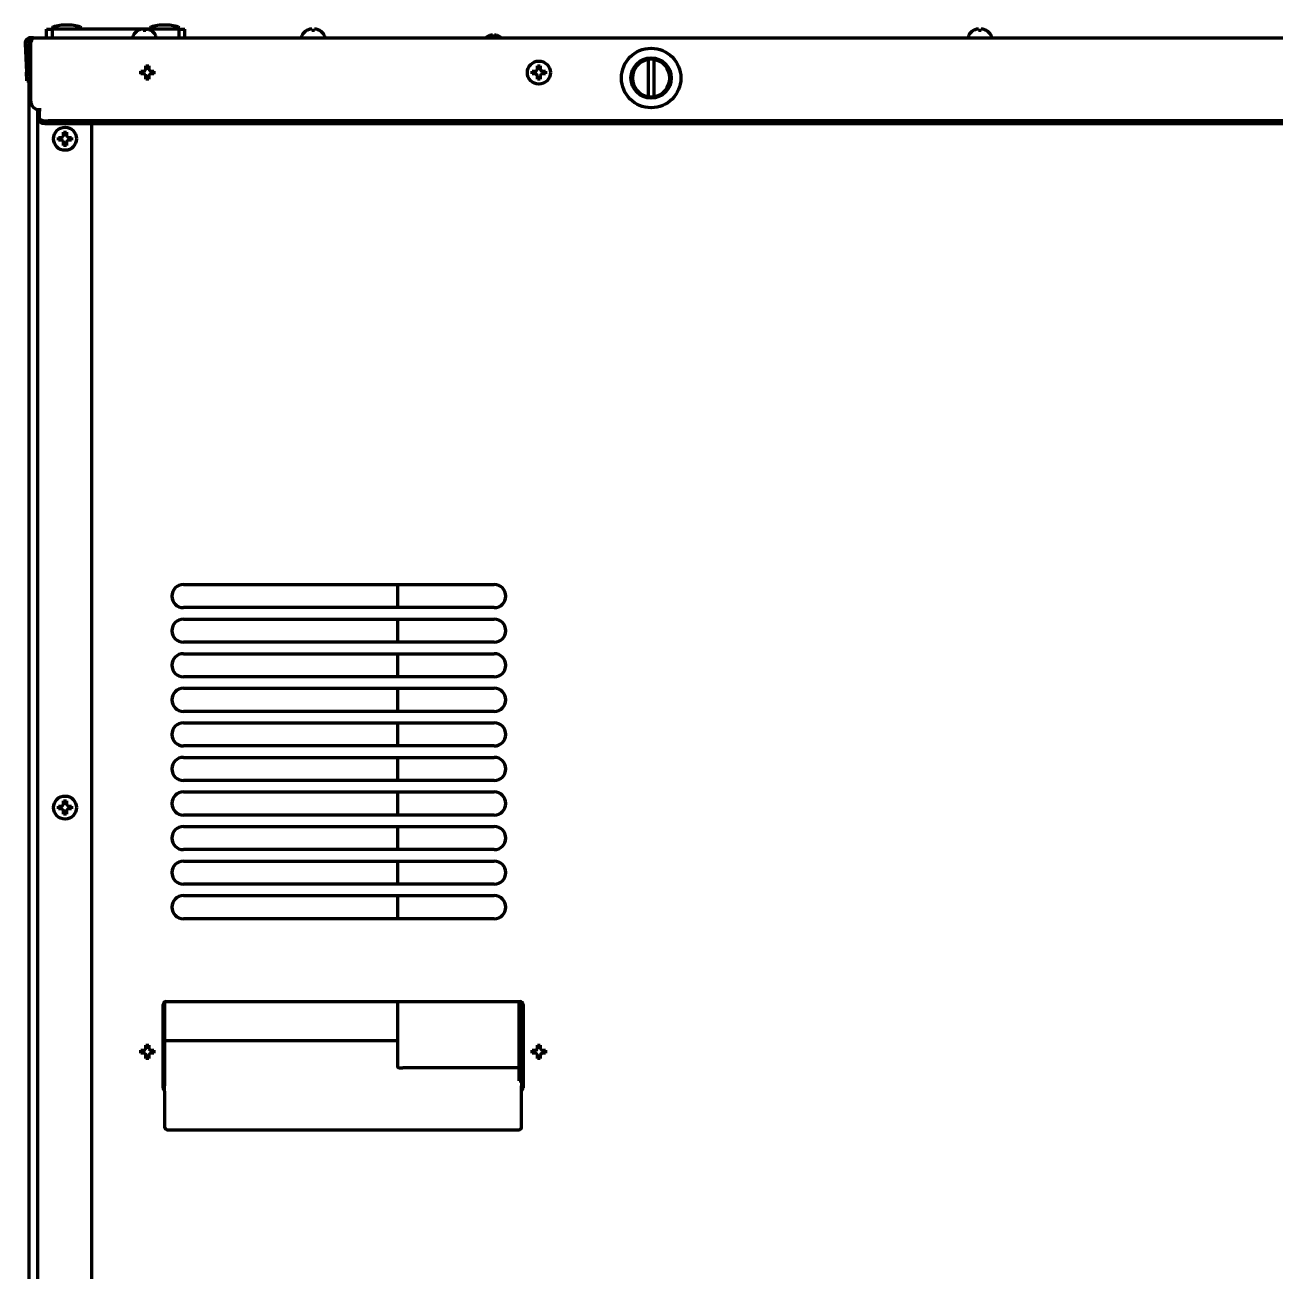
# Model space of a CAD drawing. Header units: inches. Extents: x -3022 to 7311, y 343 to 5680.
# Drawn here: x 6380.5 to 6815, y 3495.2 to 3928.2 of the extents above; entities that cross this region are included whole.
import ezdxf

# ---------------------------------------------------------------- set-up
doc = ezdxf.new("R2010")
doc.units = ezdxf.units.IN

msp = doc.modelspace()

# ---------------------------------------------------------------- linework, layer by layer
at = {"linetype": 'Continuous', "lineweight": 70}
for p, q in [((6387.97, 3923.79), (6387.97, 3926.79)), ((6387.97, 3926.79), (6389.97, 3926.79)), ((6389.97, 3927.17), (6389.97, 3926.79)), ((6420.92, 3926.79), (6389.97, 3926.79)), ((6389.97, 3923.79), (6389.97, 3926.79)), ((6399.97, 3926.79), (6399.97, 3927.17)), ((6417.97, 3924.39), (6417.97, 3924.19)), ((6419.67, 3926.24), (6419.67, 3926.27)), ((6422.47, 3926.79), (6421.47, 3926.79)), ((6433.97, 3926.79), (6423.03, 3926.79)), ((6423.97, 3927.17), (6423.97, 3926.79)), ((6424.27, 3926.27), (6424.27, 3926.24)), ((6425.97, 3924.19), (6425.97, 3924.39)), ((6433.97, 3926.79), (6433.97, 3927.17)), ((6433.97, 3923.79), (6433.97, 3926.79)), ((6433.97, 3926.79), (6435.97, 3926.79)), ((6435.97, 3923.79), (6435.97, 3926.79)), ((6476.57, 3924.39), (6476.57, 3924.19)), ((6478.27, 3926.24), (6478.27, 3926.27)), ((6482.87, 3926.27), (6482.87, 3926.24)), ((6484.57, 3924.19), (6484.57, 3924.39)), ((6541.35, 3924.27), (6541.35, 3924.29)), ((6542.85, 3924.27), (6542.85, 3924.67)), ((6543.6, 3924.67), (6543.6, 3924.27)), ((6545.1, 3924.29), (6545.1, 3924.27)), ((6708.17, 3924.39), (6708.17, 3924.19)), ((6709.87, 3926.24), (6709.87, 3926.27)), ((6714.47, 3926.27), (6714.47, 3926.24)), ((6716.17, 3924.19), (6716.17, 3924.39)), ((6380.48, 3921.69), (6381, 3911.79)), ((6381.48, 3921.74), (6381.99, 3911.84)), ((6381.97, 3922.3), (6382.65, 3922.3)), ((6381.97, 3922.3), (6381.97, 3919.3)), ((6381.97, 3920.69), (6382.47, 3920.69)), ((6381.97, 3912.22), (6381.97, 3920.69)), ((6383.47, 3923.79), (6382.47, 3923.79)), ((6382.47, 3901.79), (6382.47, 3921.79)), ((6383.47, 3923.79), (7272.47, 3923.79)), ((6381.15, 3908.79), (6381, 3911.79)), ((6381.99, 3911.84), (6382.15, 3908.84)), ((6420.67, 3911.69), (6420.67, 3912.19)), ((6420.67, 3911.19), (6420.67, 3911.69)), ((6425.27, 3912.19), (6425.27, 3911.69)), ((6425.27, 3911.69), (6425.27, 3911.19)), ((6556.67, 3911.69), (6556.67, 3912.19)), ((6556.67, 3911.19), (6556.67, 3911.69)), ((6561.27, 3912.19), (6561.27, 3911.69)), ((6561.27, 3911.69), (6561.27, 3911.19)), ((6381.15, 3908.79), (6382.15, 3908.84)), ((6381.97, 2257.29), (6381.97, 3908.81)), ((6384.77, 3898.87), (6384.77, 2597.89)), ((6385.45, 3899.29), (6385.45, 3898.79)), ((6385.47, 3899.29), (6385.45, 3899.29)), ((6385.47, 3899.29), (6385.47, 3898.33)), ((6385.47, 3895.69), (6385.47, 3898.33)), ((6385.47, 3895.69), (6385.47, 3894.72)), ((7267.47, 3894.91), (6388.47, 3894.91)), ((7267.47, 3893.94), (6388.47, 3893.94)), ((6403.67, 2595.89), (6403.67, 3893.94)), ((6392.07, 3888.69), (6392.07, 3889.19)), ((6392.07, 3888.19), (6392.07, 3888.69)), ((6396.67, 3889.19), (6396.67, 3888.69)), ((6396.67, 3888.69), (6396.67, 3888.19)), ((6435.47, 3733.89), (6543.47, 3733.89)), ((6509.97, 3725.89), (6509.97, 3733.89)), ((6543.47, 3725.89), (6435.47, 3725.89)), ((6435.47, 3721.89), (6543.47, 3721.89)), ((6509.97, 3713.89), (6509.97, 3721.89)), ((6543.47, 3713.89), (6435.47, 3713.89)), ((6435.47, 3709.89), (6543.47, 3709.89)), ((6509.97, 3701.89), (6509.97, 3709.89)), ((6543.47, 3701.89), (6435.47, 3701.89)), ((6435.47, 3697.89), (6543.47, 3697.89)), ((6509.97, 3689.89), (6509.97, 3697.89)), ((6543.47, 3689.89), (6435.47, 3689.89)), ((6435.47, 3685.89), (6543.47, 3685.89)), ((6509.97, 3677.89), (6509.97, 3685.89)), ((6543.47, 3677.89), (6435.47, 3677.89)), ((6435.47, 3673.89), (6543.47, 3673.89)), ((6509.97, 3665.89), (6509.97, 3673.89)), ((6543.47, 3665.89), (6435.47, 3665.89)), ((6435.47, 3661.89), (6543.47, 3661.89)), ((6509.97, 3653.89), (6509.97, 3661.89)), ((6392.07, 3656.49), (6392.07, 3656.99)), ((6392.07, 3655.99), (6392.07, 3656.49)), ((6396.67, 3656.99), (6396.67, 3656.49)), ((6396.67, 3656.49), (6396.67, 3655.99)), ((6543.47, 3653.89), (6435.47, 3653.89)), ((6435.47, 3649.89), (6543.47, 3649.89)), ((6509.97, 3641.89), (6509.97, 3649.89)), ((6543.47, 3641.89), (6435.47, 3641.89)), ((6435.47, 3637.89), (6543.47, 3637.89)), ((6509.97, 3629.89), (6509.97, 3637.89)), ((6543.47, 3629.89), (6435.47, 3629.89)), ((6435.47, 3625.89), (6543.47, 3625.89)), ((6509.97, 3617.89), (6509.97, 3625.89)), ((6543.47, 3617.89), (6435.47, 3617.89)), ((6428.47, 3559.14), (6428.47, 3588.14)), ((6428.97, 3589.01), (6428.97, 3560.34)), ((6429.47, 3589.14), (6552.47, 3589.14)), ((6509.97, 3566.28), (6509.97, 3589.14)), ((6552.17, 3562.54), (6552.17, 3589.14)), ((6552.97, 3562.54), (6552.97, 3589.01)), ((6552.97, 3589.01), (6552.97, 3560.34)), ((6553.47, 3588.14), (6553.47, 3559.14)), ((6420.67, 3571.69), (6420.67, 3572.19)), ((6425.27, 3572.19), (6425.27, 3571.69)), ((6509.97, 3575.47), (6428.97, 3575.47)), ((6556.67, 3571.69), (6556.67, 3572.19)), ((6561.27, 3572.19), (6561.27, 3571.69)), ((6420.67, 3571.19), (6420.67, 3571.69)), ((6425.27, 3571.69), (6425.27, 3571.19)), ((6556.67, 3571.19), (6556.67, 3571.69)), ((6561.27, 3571.69), (6561.27, 3571.19)), ((6551.17, 3566.11), (6511.77, 3566.11)), ((6428.97, 3560.33), (6428.97, 3559.9)), ((6428.97, 3558), (6428.97, 3559.9)), ((6552.17, 3561.54), (6552.17, 3562.54)), ((6552.17, 3561.54), (6552.97, 3561.54)), ((6552.97, 3560.33), (6552.97, 3559.9)), ((6552.97, 3558), (6552.97, 3559.9)), ((6428.57, 3558.45), (6428.95, 3558.82)), ((6428.67, 3558.55), (6428.97, 3558.85)), ((6428.97, 3558), (6428.97, 3545.62)), ((6553.28, 3558.55), (6552.97, 3558.85)), ((6552.97, 3545.62), (6552.97, 3558)), ((6553.37, 3558.45), (6553, 3558.82)), ((6428.97, 3545.59), (6428.97, 3545.62)), ((6429.97, 3544.62), (6551.97, 3544.62)), ((6429.97, 3544.59), (6551.97, 3544.59)), ((6552.97, 3545.59), (6552.97, 3545.62))]:
    msp.add_line(p, q, dxfattribs=at)
for centre, radius in [((6597.97, 3909.79), 10.33), ((6558.97, 3911.69), 4), ((6597.97, 3909.79), 7.01), ((6394.37, 3888.69), 4), ((6394.37, 3656.49), 4)]:
    msp.add_circle(centre, radius, dxfattribs=at)
for centre, radius, start, end in [((6390.22, 3921.05), 3.75, 126.87, 132.9149), ((6390.27, 3927.17), 0.3, 107.3908, 180), ((6394.97, 3912.17), 16.03, 90, 107.3908), ((6394.97, 3912.17), 16.03, 72.6092, 90), ((6399.67, 3927.17), 0.3, 0, 72.6092), ((6418.37, 3924.39), 0.4, 149.6988, 180), ((6418.37, 3924.19), 0.4, 180, 270), ((6422.17, 3922.17), 4.8, 121.3727, 149.6988), ((6424.27, 3927.17), 0.3, 107.3908, 180), ((6428.97, 3912.17), 16.03, 90, 107.3908), ((6421.78, 3922.17), 4.8, 30.3012, 58.6273), ((6425.57, 3924.19), 0.4, 270, 0), ((6425.57, 3924.39), 0.4, 0, 30.3012), ((6428.97, 3912.17), 16.03, 72.6092, 90), ((6433.67, 3927.17), 0.3, 0, 72.6092), ((6476.97, 3924.39), 0.4, 149.6988, 180), ((6476.97, 3924.19), 0.4, 180, 270), ((6480.77, 3922.17), 4.8, 121.3727, 149.6988), ((6480.38, 3922.17), 4.8, 30.3012, 58.6273), ((6484.17, 3924.19), 0.4, 270, 0), ((6484.17, 3924.39), 0.4, 0, 30.3012), ((6543.22, 3921.05), 3.75, 120, 132.9149), ((6543.22, 3921.05), 3.73, 103.5627, 120.1668), ((6543.22, 3921.05), 3.25, 83.3693, 96.6307), ((6543.22, 3921.05), 3.73, 59.8332, 76.4373), ((6543.22, 3921.05), 3.75, 47.0851, 60), ((6708.57, 3924.39), 0.4, 149.6988, 180), ((6708.57, 3924.19), 0.4, 180, 270), ((6712.37, 3922.17), 4.8, 121.3727, 149.6988), ((6711.98, 3922.17), 4.8, 30.3012, 58.6273), ((6715.77, 3924.19), 0.4, 270, 0), ((6715.77, 3924.39), 0.4, 0, 30.3012), ((6382.47, 3921.79), 2, 90, 183), ((6382.47, 3921.79), 1, 90, 183), ((6383.97, 3920.69), 2, 145.5637, 180), ((6597.97, 3909.79), 6.5, 98.8499, 261.1501), ((6597.97, 3909.79), 6.57, 81.2466, 98.7534), ((6597.97, 3909.79), 6.5, 278.8499, 81.1501), ((6422.97, 3911.69), 2.25, 166.9613, 193.1119), ((6422.97, 3911.69), 2.25, 347.0512, 13.1175), ((6597.97, 3909.79), 6.57, 261.2466, 278.7534), ((6385.47, 3901.79), 3, 180, 269.618), ((6435.47, 3729.89), 4, 90, 270), ((6543.47, 3729.89), 4, 270, 90), ((6435.47, 3717.89), 4, 90, 270), ((6543.47, 3717.89), 4, 270, 90), ((6435.47, 3705.89), 4, 90, 270), ((6543.47, 3705.89), 4, 270, 90), ((6435.47, 3693.89), 4, 90, 270), ((6543.47, 3693.89), 4, 270, 90), ((6435.47, 3681.89), 4, 90, 270), ((6543.47, 3681.89), 4, 270, 90), ((6435.47, 3669.89), 4, 90, 270), ((6543.47, 3669.89), 4, 270, 90), ((6435.47, 3657.89), 4, 90, 270), ((6543.47, 3657.89), 4, 270, 90), ((6435.47, 3645.89), 4, 90, 270), ((6543.47, 3645.89), 4, 270, 90), ((6435.47, 3633.89), 4, 90, 270), ((6543.47, 3633.89), 4, 270, 90), ((6435.47, 3621.89), 4, 90, 270), ((6543.47, 3621.89), 4, 270, 90), ((6429.47, 3588.14), 1, 90, 180), ((6552.47, 3588.14), 1, 0, 90), ((6429.47, 3559.14), 1, 180, 240.0005), ((6552.47, 3559.14), 1, 300.0023, 0)]:
    msp.add_arc(centre, radius, start, end, dxfattribs=at)
for centre, major_axis, ratio, start_param, end_param in [((6542.6, 3921.05), (0, -3.64), 0.707107, 3.044426, 3.23876), ((6543.85, 3921.05), (0, 3.64), 0.707107, 6.186018, 6.380352), ((6388.47, 3895.69), (-3, 0), 0.258819, 0, 1.570796), ((6388.47, 3894.72), (3, 0), 0.258819, 3.141593, 4.712389), ((6428.96, 3556.85), (0.01, 2), 0.083873, 0.008605, 0.147661), ((6552.98, 3556.85), (-0.01, 2), 0.083873, 6.135524, 6.27458), ((6429.97, 3545.62), (-1, 0), 0.999391, 0, 1.570796), ((6429.97, 3545.59), (1, 0), 0.999391, 3.141593, 4.712389), ((6551.97, 3545.62), (-1, 0), 0.999391, 1.570796, 3.141593), ((6551.97, 3545.59), (1, 0), 0.999391, 4.712389, 6.283185)]:
    msp.add_ellipse(centre, major_axis=major_axis, ratio=ratio, start_param=start_param, end_param=end_param, dxfattribs=at)
for points in [[(6420.97, 3926.79), (6420.92, 3926.77), (6420.81, 3926.74), (6420.65, 3926.69), (6420.49, 3926.64), (6420.34, 3926.58), (6420.18, 3926.51), (6420.03, 3926.43), (6419.86, 3926.35), (6419.74, 3926.28), (6419.67, 3926.24)], [(6421.47, 3926.79), (6421.45, 3926.79), (6421.4, 3926.8), (6421.32, 3926.8), (6421.25, 3926.8), (6421.18, 3926.8), (6421.11, 3926.8), (6421.04, 3926.8), (6421, 3926.79), (6420.97, 3926.79)], [(6422.47, 3926.24), (6422.31, 3926.26), (6421.97, 3926.28), (6421.64, 3926.26), (6421.47, 3926.24)], [(6422.97, 3926.79), (6422.95, 3926.79), (6422.9, 3926.8), (6422.83, 3926.8), (6422.76, 3926.8), (6422.69, 3926.8), (6422.62, 3926.8), (6422.55, 3926.8), (6422.5, 3926.79), (6422.47, 3926.79)], [(6422.47, 3926.79), (6422.47, 3926.77), (6422.47, 3926.74), (6422.47, 3926.69), (6422.47, 3926.64), (6422.47, 3926.58), (6422.47, 3926.51), (6422.47, 3926.43), (6422.47, 3926.35), (6422.47, 3926.28), (6422.47, 3926.24)], [(6479.57, 3926.79), (6479.52, 3926.77), (6479.41, 3926.74), (6479.25, 3926.69), (6479.09, 3926.64), (6478.94, 3926.58), (6478.78, 3926.51), (6478.63, 3926.43), (6478.46, 3926.35), (6478.34, 3926.28), (6478.27, 3926.24)], [(6480.07, 3926.79), (6480.05, 3926.79), (6480, 3926.8), (6479.92, 3926.8), (6479.85, 3926.8), (6479.78, 3926.8), (6479.71, 3926.8), (6479.64, 3926.8), (6479.6, 3926.79), (6479.57, 3926.79)], [(6481.07, 3926.24), (6480.91, 3926.26), (6480.57, 3926.28), (6480.24, 3926.26), (6480.07, 3926.24)], [(6481.57, 3926.79), (6481.55, 3926.79), (6481.5, 3926.8), (6481.43, 3926.8), (6481.36, 3926.8), (6481.29, 3926.8), (6481.22, 3926.8), (6481.15, 3926.8), (6481.1, 3926.79), (6481.07, 3926.79)], [(6481.07, 3926.79), (6481.07, 3926.77), (6481.07, 3926.74), (6481.07, 3926.69), (6481.07, 3926.64), (6481.07, 3926.58), (6481.07, 3926.51), (6481.07, 3926.43), (6481.07, 3926.35), (6481.07, 3926.28), (6481.07, 3926.24)], [(6711.17, 3926.79), (6711.12, 3926.77), (6711.01, 3926.74), (6710.85, 3926.69), (6710.69, 3926.64), (6710.54, 3926.58), (6710.38, 3926.51), (6710.23, 3926.43), (6710.06, 3926.35), (6709.94, 3926.28), (6709.87, 3926.24)], [(6711.67, 3926.79), (6711.65, 3926.79), (6711.6, 3926.8), (6711.52, 3926.8), (6711.45, 3926.8), (6711.38, 3926.8), (6711.31, 3926.8), (6711.24, 3926.8), (6711.2, 3926.79), (6711.17, 3926.79)], [(6712.67, 3926.24), (6712.51, 3926.26), (6712.17, 3926.28), (6711.84, 3926.26), (6711.67, 3926.24)], [(6713.17, 3926.79), (6713.15, 3926.79), (6713.1, 3926.8), (6713.03, 3926.8), (6712.96, 3926.8), (6712.89, 3926.8), (6712.82, 3926.8), (6712.75, 3926.8), (6712.7, 3926.79), (6712.67, 3926.79)], [(6712.67, 3926.79), (6712.67, 3926.77), (6712.67, 3926.74), (6712.67, 3926.69), (6712.67, 3926.64), (6712.67, 3926.58), (6712.67, 3926.51), (6712.67, 3926.43), (6712.67, 3926.35), (6712.67, 3926.28), (6712.67, 3926.24)], [(6382.47, 3921.79), (6382.5, 3921.86), (6382.54, 3922), (6382.61, 3922.21), (6382.67, 3922.41), (6382.74, 3922.61), (6382.81, 3922.79), (6382.87, 3922.97), (6382.94, 3923.13), (6383.01, 3923.28), (6383.07, 3923.41), (6383.14, 3923.53), (6383.21, 3923.62), (6383.27, 3923.7), (6383.34, 3923.75), (6383.41, 3923.78), (6383.45, 3923.79), (6383.47, 3923.79)], [(6596.97, 3916.21), (6596.97, 3915.95), (6596.97, 3915.44), (6596.97, 3914.73), (6596.97, 3914.08), (6596.97, 3913.47), (6596.97, 3912.92), (6596.97, 3912.42), (6596.97, 3911.95), (6596.97, 3911.54), (6596.97, 3911.16), (6596.97, 3910.83), (6596.97, 3910.54), (6596.97, 3910.28), (6596.97, 3910.04), (6596.97, 3909.79), (6596.97, 3909.54), (6596.97, 3909.3), (6596.97, 3909.05), (6596.97, 3908.75), (6596.97, 3908.42), (6596.97, 3908.05), (6596.97, 3907.63), (6596.97, 3907.17), (6596.97, 3906.66), (6596.97, 3906.11), (6596.97, 3905.51), (6596.97, 3904.86), (6596.97, 3904.15), (6596.97, 3903.64), (6596.97, 3903.37)], [(6598.97, 3903.37), (6598.97, 3903.64), (6598.97, 3904.15), (6598.97, 3904.86), (6598.97, 3905.51), (6598.97, 3906.11), (6598.97, 3906.66), (6598.97, 3907.17), (6598.97, 3907.63), (6598.97, 3908.05), (6598.97, 3908.42), (6598.97, 3908.76), (6598.97, 3909.05), (6598.97, 3909.3), (6598.97, 3909.55), (6598.97, 3909.79), (6598.97, 3910.04), (6598.97, 3910.28), (6598.97, 3910.54), (6598.97, 3910.83), (6598.97, 3911.16), (6598.97, 3911.54), (6598.97, 3911.96), (6598.97, 3912.42), (6598.97, 3912.92), (6598.97, 3913.48), (6598.97, 3914.08), (6598.97, 3914.73), (6598.97, 3915.44), (6598.97, 3915.95), (6598.97, 3916.21)], [(6421.97, 3911.19), (6421.92, 3911.19), (6421.81, 3911.19), (6421.65, 3911.19), (6421.49, 3911.19), (6421.34, 3911.19), (6421.18, 3911.19), (6421.03, 3911.19), (6420.86, 3911.19), (6420.74, 3911.19), (6420.67, 3911.19)], [(6421.97, 3912.19), (6422, 3912.22), (6422.05, 3912.26), (6422.12, 3912.33), (6422.19, 3912.41), (6422.26, 3912.48), (6422.33, 3912.55), (6422.4, 3912.62), (6422.45, 3912.67), (6422.47, 3912.69)], [(6422.47, 3910.69), (6422.45, 3910.72), (6422.4, 3910.77), (6422.32, 3910.84), (6422.25, 3910.91), (6422.18, 3910.98), (6422.11, 3911.05), (6422.04, 3911.12), (6422, 3911.17), (6421.97, 3911.19)], [(6422.47, 3912.69), (6422.47, 3912.75), (6422.47, 3912.85), (6422.47, 3913.02), (6422.47, 3913.17), (6422.47, 3913.33), (6422.47, 3913.48), (6422.47, 3913.64), (6422.47, 3913.8), (6422.47, 3913.93), (6422.47, 3913.99)], [(6422.47, 3913.99), (6422.64, 3913.99), (6422.97, 3913.99), (6423.31, 3913.99), (6423.47, 3913.99)], [(6423.47, 3912.69), (6423.5, 3912.67), (6423.55, 3912.61), (6423.63, 3912.54), (6423.7, 3912.47), (6423.77, 3912.4), (6423.84, 3912.33), (6423.9, 3912.26), (6423.95, 3912.21), (6423.97, 3912.19)], [(6423.97, 3911.19), (6423.95, 3911.17), (6423.9, 3911.12), (6423.83, 3911.05), (6423.76, 3910.98), (6423.69, 3910.91), (6423.62, 3910.83), (6423.55, 3910.76), (6423.5, 3910.72), (6423.47, 3910.69)], [(6423.97, 3912.19), (6424.03, 3912.19), (6424.14, 3912.19), (6424.3, 3912.19), (6424.46, 3912.19), (6424.61, 3912.19), (6424.76, 3912.19), (6424.92, 3912.19), (6425.09, 3912.19), (6425.21, 3912.19), (6425.27, 3912.19)], [(6557.97, 3911.19), (6557.92, 3911.19), (6557.81, 3911.19), (6557.65, 3911.19), (6557.49, 3911.19), (6557.34, 3911.19), (6557.18, 3911.19), (6557.03, 3911.19), (6556.86, 3911.19), (6556.74, 3911.19), (6556.67, 3911.19)], [(6557.97, 3912.19), (6558, 3912.22), (6558.05, 3912.26), (6558.12, 3912.33), (6558.19, 3912.41), (6558.26, 3912.48), (6558.33, 3912.55), (6558.4, 3912.62), (6558.45, 3912.67), (6558.47, 3912.69)], [(6558.47, 3910.69), (6558.45, 3910.72), (6558.4, 3910.77), (6558.32, 3910.84), (6558.25, 3910.91), (6558.18, 3910.98), (6558.11, 3911.05), (6558.04, 3911.12), (6558, 3911.17), (6557.97, 3911.19)], [(6558.47, 3912.69), (6558.47, 3912.75), (6558.47, 3912.85), (6558.47, 3913.02), (6558.47, 3913.17), (6558.47, 3913.33), (6558.47, 3913.48), (6558.47, 3913.64), (6558.47, 3913.8), (6558.47, 3913.93), (6558.47, 3913.99)], [(6558.47, 3913.99), (6558.64, 3913.99), (6558.97, 3913.99), (6559.31, 3913.99), (6559.47, 3913.99)], [(6559.47, 3912.69), (6559.5, 3912.67), (6559.55, 3912.61), (6559.63, 3912.54), (6559.7, 3912.47), (6559.77, 3912.4), (6559.84, 3912.33), (6559.9, 3912.26), (6559.95, 3912.21), (6559.97, 3912.19)], [(6559.97, 3911.19), (6559.95, 3911.17), (6559.9, 3911.12), (6559.83, 3911.05), (6559.76, 3910.98), (6559.69, 3910.91), (6559.62, 3910.83), (6559.55, 3910.76), (6559.5, 3910.72), (6559.47, 3910.69)], [(6559.97, 3912.19), (6560.03, 3912.19), (6560.14, 3912.19), (6560.3, 3912.19), (6560.46, 3912.19), (6560.61, 3912.19), (6560.76, 3912.19), (6560.92, 3912.19), (6561.09, 3912.19), (6561.21, 3912.19), (6561.27, 3912.19)], [(6423.47, 3909.39), (6423.31, 3909.39), (6422.97, 3909.39), (6422.64, 3909.39), (6422.47, 3909.39)], [(6423.47, 3910.69), (6423.47, 3910.64), (6423.47, 3910.53), (6423.47, 3910.37), (6423.47, 3910.21), (6423.47, 3910.05), (6423.47, 3909.9), (6423.47, 3909.75), (6423.47, 3909.58), (6423.47, 3909.46), (6423.47, 3909.39)], [(6559.47, 3909.39), (6559.31, 3909.39), (6558.97, 3909.39), (6558.64, 3909.39), (6558.47, 3909.39)], [(6559.47, 3910.69), (6559.47, 3910.64), (6559.47, 3910.53), (6559.47, 3910.37), (6559.47, 3910.21), (6559.47, 3910.05), (6559.47, 3909.9), (6559.47, 3909.75), (6559.47, 3909.58), (6559.47, 3909.46), (6559.47, 3909.39)], [(6393.37, 3889.19), (6393.4, 3889.22), (6393.45, 3889.26), (6393.52, 3889.33), (6393.59, 3889.41), (6393.66, 3889.48), (6393.73, 3889.55), (6393.8, 3889.62), (6393.85, 3889.67), (6393.87, 3889.69)], [(6393.87, 3889.69), (6393.87, 3889.75), (6393.87, 3889.85), (6393.87, 3890.02), (6393.87, 3890.17), (6393.87, 3890.33), (6393.87, 3890.48), (6393.87, 3890.64), (6393.87, 3890.8), (6393.87, 3890.93), (6393.87, 3890.99)], [(6393.87, 3890.99), (6394.04, 3890.99), (6394.37, 3890.99), (6394.71, 3890.99), (6394.87, 3890.99)], [(6394.87, 3889.69), (6394.9, 3889.67), (6394.95, 3889.61), (6395.03, 3889.54), (6395.1, 3889.47), (6395.17, 3889.4), (6395.24, 3889.33), (6395.3, 3889.26), (6395.35, 3889.21), (6395.37, 3889.19)], [(6393.37, 3888.19), (6393.32, 3888.19), (6393.21, 3888.19), (6393.05, 3888.19), (6392.89, 3888.19), (6392.74, 3888.19), (6392.58, 3888.19), (6392.43, 3888.19), (6392.26, 3888.19), (6392.14, 3888.19), (6392.07, 3888.19)], [(6393.87, 3887.69), (6393.85, 3887.72), (6393.8, 3887.77), (6393.72, 3887.84), (6393.65, 3887.91), (6393.58, 3887.98), (6393.51, 3888.05), (6393.44, 3888.12), (6393.4, 3888.17), (6393.37, 3888.19)], [(6394.87, 3886.39), (6394.71, 3886.39), (6394.37, 3886.39), (6394.04, 3886.39), (6393.87, 3886.39)], [(6395.37, 3888.19), (6395.35, 3888.17), (6395.3, 3888.12), (6395.23, 3888.05), (6395.16, 3887.98), (6395.09, 3887.91), (6395.02, 3887.83), (6394.95, 3887.76), (6394.9, 3887.72), (6394.87, 3887.69)], [(6394.87, 3887.69), (6394.87, 3887.64), (6394.87, 3887.53), (6394.87, 3887.37), (6394.87, 3887.21), (6394.87, 3887.05), (6394.87, 3886.9), (6394.87, 3886.75), (6394.87, 3886.58), (6394.87, 3886.46), (6394.87, 3886.39)], [(6395.37, 3889.19), (6395.43, 3889.19), (6395.54, 3889.19), (6395.7, 3889.19), (6395.86, 3889.19), (6396.01, 3889.19), (6396.16, 3889.19), (6396.32, 3889.19), (6396.49, 3889.19), (6396.61, 3889.19), (6396.67, 3889.19)], [(6393.37, 3655.99), (6393.32, 3655.99), (6393.21, 3655.99), (6393.05, 3655.99), (6392.89, 3655.99), (6392.74, 3655.99), (6392.58, 3655.99), (6392.43, 3655.99), (6392.26, 3655.99), (6392.14, 3655.99), (6392.07, 3655.99)], [(6393.37, 3656.99), (6393.4, 3657.02), (6393.45, 3657.06), (6393.52, 3657.13), (6393.59, 3657.21), (6393.66, 3657.28), (6393.73, 3657.35), (6393.8, 3657.42), (6393.85, 3657.47), (6393.87, 3657.49)], [(6393.87, 3655.49), (6393.85, 3655.52), (6393.8, 3655.57), (6393.72, 3655.64), (6393.65, 3655.71), (6393.58, 3655.78), (6393.51, 3655.85), (6393.44, 3655.92), (6393.4, 3655.97), (6393.37, 3655.99)], [(6393.87, 3657.49), (6393.87, 3657.55), (6393.87, 3657.65), (6393.87, 3657.82), (6393.87, 3657.97), (6393.87, 3658.13), (6393.87, 3658.28), (6393.87, 3658.44), (6393.87, 3658.6), (6393.87, 3658.73), (6393.87, 3658.79)], [(6393.87, 3658.79), (6394.04, 3658.79), (6394.37, 3658.79), (6394.71, 3658.79), (6394.87, 3658.79)], [(6394.87, 3657.49), (6394.9, 3657.47), (6394.95, 3657.41), (6395.03, 3657.34), (6395.1, 3657.27), (6395.17, 3657.2), (6395.24, 3657.13), (6395.3, 3657.06), (6395.35, 3657.01), (6395.37, 3656.99)], [(6395.37, 3655.99), (6395.35, 3655.97), (6395.3, 3655.92), (6395.23, 3655.85), (6395.16, 3655.78), (6395.09, 3655.71), (6395.02, 3655.63), (6394.95, 3655.56), (6394.9, 3655.52), (6394.87, 3655.49)], [(6394.87, 3655.49), (6394.87, 3655.44), (6394.87, 3655.33), (6394.87, 3655.17), (6394.87, 3655.01), (6394.87, 3654.85), (6394.87, 3654.7), (6394.87, 3654.55), (6394.87, 3654.38), (6394.87, 3654.26), (6394.87, 3654.19)], [(6395.37, 3656.99), (6395.43, 3656.99), (6395.54, 3656.99), (6395.7, 3656.99), (6395.86, 3656.99), (6396.01, 3656.99), (6396.16, 3656.99), (6396.32, 3656.99), (6396.49, 3656.99), (6396.61, 3656.99), (6396.67, 3656.99)], [(6394.87, 3654.19), (6394.71, 3654.19), (6394.37, 3654.19), (6394.04, 3654.19), (6393.87, 3654.19)], [(6421.97, 3572.19), (6422, 3572.22), (6422.05, 3572.26), (6422.12, 3572.33), (6422.19, 3572.41), (6422.26, 3572.48), (6422.33, 3572.55), (6422.4, 3572.62), (6422.45, 3572.67), (6422.47, 3572.69)], [(6422.47, 3572.69), (6422.47, 3572.75), (6422.47, 3572.85), (6422.47, 3573.02), (6422.47, 3573.17), (6422.47, 3573.33), (6422.47, 3573.48), (6422.47, 3573.64), (6422.47, 3573.8), (6422.47, 3573.93), (6422.47, 3573.99)], [(6422.47, 3573.99), (6422.64, 3573.99), (6422.97, 3573.99), (6423.31, 3573.99), (6423.47, 3573.99)], [(6423.47, 3572.69), (6423.5, 3572.67), (6423.55, 3572.61), (6423.63, 3572.54), (6423.7, 3572.47), (6423.77, 3572.4), (6423.84, 3572.33), (6423.9, 3572.26), (6423.95, 3572.21), (6423.97, 3572.19)], [(6423.97, 3572.19), (6424.03, 3572.19), (6424.14, 3572.19), (6424.3, 3572.19), (6424.46, 3572.19), (6424.61, 3572.19), (6424.76, 3572.19), (6424.92, 3572.19), (6425.09, 3572.19), (6425.21, 3572.19), (6425.27, 3572.19)], [(6557.97, 3572.19), (6558, 3572.22), (6558.05, 3572.26), (6558.12, 3572.33), (6558.19, 3572.41), (6558.26, 3572.48), (6558.33, 3572.55), (6558.4, 3572.62), (6558.45, 3572.67), (6558.47, 3572.69)], [(6558.47, 3572.69), (6558.47, 3572.75), (6558.47, 3572.85), (6558.47, 3573.02), (6558.47, 3573.17), (6558.47, 3573.33), (6558.47, 3573.48), (6558.47, 3573.64), (6558.47, 3573.8), (6558.47, 3573.93), (6558.47, 3573.99)], [(6558.47, 3573.99), (6558.64, 3573.99), (6558.97, 3573.99), (6559.31, 3573.99), (6559.47, 3573.99)], [(6559.47, 3572.69), (6559.5, 3572.67), (6559.55, 3572.61), (6559.63, 3572.54), (6559.7, 3572.47), (6559.77, 3572.4), (6559.84, 3572.33), (6559.9, 3572.26), (6559.95, 3572.21), (6559.97, 3572.19)], [(6559.97, 3572.19), (6560.03, 3572.19), (6560.14, 3572.19), (6560.3, 3572.19), (6560.46, 3572.19), (6560.61, 3572.19), (6560.76, 3572.19), (6560.92, 3572.19), (6561.09, 3572.19), (6561.21, 3572.19), (6561.27, 3572.19)], [(6421.97, 3571.19), (6421.92, 3571.19), (6421.81, 3571.19), (6421.65, 3571.19), (6421.49, 3571.19), (6421.34, 3571.19), (6421.18, 3571.19), (6421.03, 3571.19), (6420.86, 3571.19), (6420.74, 3571.19), (6420.67, 3571.19)], [(6422.47, 3570.69), (6422.45, 3570.72), (6422.4, 3570.77), (6422.32, 3570.84), (6422.25, 3570.91), (6422.18, 3570.98), (6422.11, 3571.05), (6422.04, 3571.12), (6422, 3571.17), (6421.97, 3571.19)], [(6423.47, 3569.39), (6423.31, 3569.39), (6422.97, 3569.39), (6422.64, 3569.39), (6422.47, 3569.39)], [(6423.97, 3571.19), (6423.95, 3571.17), (6423.9, 3571.12), (6423.83, 3571.05), (6423.76, 3570.98), (6423.69, 3570.91), (6423.62, 3570.83), (6423.55, 3570.76), (6423.5, 3570.72), (6423.47, 3570.69)], [(6423.47, 3570.69), (6423.47, 3570.64), (6423.47, 3570.53), (6423.47, 3570.37), (6423.47, 3570.21), (6423.47, 3570.05), (6423.47, 3569.9), (6423.47, 3569.75), (6423.47, 3569.58), (6423.47, 3569.46), (6423.47, 3569.39)], [(6557.97, 3571.19), (6557.92, 3571.19), (6557.81, 3571.19), (6557.65, 3571.19), (6557.49, 3571.19), (6557.34, 3571.19), (6557.18, 3571.19), (6557.03, 3571.19), (6556.86, 3571.19), (6556.74, 3571.19), (6556.67, 3571.19)], [(6558.47, 3570.69), (6558.45, 3570.72), (6558.4, 3570.77), (6558.32, 3570.84), (6558.25, 3570.91), (6558.18, 3570.98), (6558.11, 3571.05), (6558.04, 3571.12), (6558, 3571.17), (6557.97, 3571.19)], [(6559.47, 3569.39), (6559.31, 3569.39), (6558.97, 3569.39), (6558.64, 3569.39), (6558.47, 3569.39)], [(6559.97, 3571.19), (6559.95, 3571.17), (6559.9, 3571.12), (6559.83, 3571.05), (6559.76, 3570.98), (6559.69, 3570.91), (6559.62, 3570.83), (6559.55, 3570.76), (6559.5, 3570.72), (6559.47, 3570.69)], [(6559.47, 3570.69), (6559.47, 3570.64), (6559.47, 3570.53), (6559.47, 3570.37), (6559.47, 3570.21), (6559.47, 3570.05), (6559.47, 3569.9), (6559.47, 3569.75), (6559.47, 3569.58), (6559.47, 3569.46), (6559.47, 3569.39)], [(6509.97, 3566.28), (6509.97, 3566.28), (6509.98, 3566.27), (6509.99, 3566.26), (6510.01, 3566.25), (6510.04, 3566.24), (6510.07, 3566.22), (6510.11, 3566.21), (6510.16, 3566.2), (6510.22, 3566.19), (6510.28, 3566.18), (6510.35, 3566.17), (6510.43, 3566.16), (6510.51, 3566.16), (6510.59, 3566.15), (6510.68, 3566.14), (6510.78, 3566.13), (6510.88, 3566.13), (6510.98, 3566.12), (6511.09, 3566.12), (6511.2, 3566.11), (6511.31, 3566.11), (6511.43, 3566.11), (6511.54, 3566.11), (6511.66, 3566.11), (6511.74, 3566.11), (6511.77, 3566.11)], [(6428.95, 3558.83), (6428.95, 3558.83), (6428.95, 3558.82), (6428.95, 3558.82)], [(6552.99, 3558.83), (6553, 3558.83), (6553, 3558.82), (6553, 3558.82)]]:
    msp.add_open_spline(points, degree=3, dxfattribs=at)
for points, knots in [([(6421.47, 3926.24), (6421.47, 3926.36), (6421.47, 3926.47), (6421.47, 3926.61), (6421.47, 3926.65), (6421.47, 3926.72), (6421.47, 3926.76), (6421.47, 3926.79)], [0, 0, 0, 0, 0.5, 0.5, 0.75, 0.75, 1, 1, 1, 1]), ([(6424.27, 3926.24), (6424.07, 3926.36), (6423.86, 3926.47), (6423.54, 3926.61), (6423.43, 3926.65), (6423.2, 3926.72), (6423.09, 3926.76), (6422.97, 3926.79)], [0, 0, 0, 0, 0.5, 0.5, 0.75, 0.75, 1, 1, 1, 1]), ([(6480.07, 3926.24), (6480.07, 3926.36), (6480.07, 3926.47), (6480.07, 3926.61), (6480.07, 3926.65), (6480.07, 3926.72), (6480.07, 3926.76), (6480.07, 3926.79)], [0, 0, 0, 0, 0.5, 0.5, 0.75, 0.75, 1, 1, 1, 1]), ([(6482.87, 3926.24), (6482.67, 3926.36), (6482.46, 3926.47), (6482.14, 3926.61), (6482.03, 3926.65), (6481.8, 3926.72), (6481.69, 3926.76), (6481.57, 3926.79)], [0, 0, 0, 0, 0.5, 0.5, 0.75, 0.75, 1, 1, 1, 1]), ([(6711.67, 3926.24), (6711.67, 3926.36), (6711.67, 3926.47), (6711.67, 3926.61), (6711.67, 3926.65), (6711.67, 3926.72), (6711.67, 3926.76), (6711.67, 3926.79)], [0, 0, 0, 0, 0.5, 0.5, 0.75, 0.75, 1, 1, 1, 1]), ([(6714.47, 3926.24), (6714.27, 3926.36), (6714.06, 3926.47), (6713.74, 3926.61), (6713.63, 3926.65), (6713.4, 3926.72), (6713.29, 3926.76), (6713.17, 3926.79)], [0, 0, 0, 0, 0.5, 0.5, 0.75, 0.75, 1, 1, 1, 1]), ([(6420.67, 3912.19), (6420.88, 3912.19), (6421.09, 3912.19), (6421.41, 3912.19), (6421.52, 3912.19), (6421.75, 3912.19), (6421.86, 3912.19), (6421.97, 3912.19)], [0, 0, 0, 0, 0.5, 0.5, 0.75, 0.75, 1, 1, 1, 1]), ([(6423.47, 3913.99), (6423.47, 3913.79), (6423.47, 3913.58), (6423.47, 3913.25), (6423.47, 3913.14), (6423.47, 3912.92), (6423.47, 3912.81), (6423.47, 3912.69)], [0, 0, 0, 0, 0.5, 0.5, 0.75, 0.75, 1, 1, 1, 1]), ([(6425.27, 3911.19), (6425.07, 3911.19), (6424.86, 3911.19), (6424.54, 3911.19), (6424.43, 3911.19), (6424.2, 3911.19), (6424.09, 3911.19), (6423.97, 3911.19)], [0, 0, 0, 0, 0.5, 0.5, 0.75, 0.75, 1, 1, 1, 1]), ([(6556.67, 3912.19), (6556.88, 3912.19), (6557.09, 3912.19), (6557.41, 3912.19), (6557.52, 3912.19), (6557.75, 3912.19), (6557.86, 3912.19), (6557.97, 3912.19)], [0, 0, 0, 0, 0.5, 0.5, 0.75, 0.75, 1, 1, 1, 1]), ([(6559.47, 3913.99), (6559.47, 3913.79), (6559.47, 3913.58), (6559.47, 3913.25), (6559.47, 3913.14), (6559.47, 3912.92), (6559.47, 3912.81), (6559.47, 3912.69)], [0, 0, 0, 0, 0.5, 0.5, 0.75, 0.75, 1, 1, 1, 1]), ([(6561.27, 3911.19), (6561.07, 3911.19), (6560.86, 3911.19), (6560.54, 3911.19), (6560.43, 3911.19), (6560.2, 3911.19), (6560.09, 3911.19), (6559.97, 3911.19)], [0, 0, 0, 0, 0.5, 0.5, 0.75, 0.75, 1, 1, 1, 1]), ([(6422.47, 3909.39), (6422.47, 3909.59), (6422.47, 3909.8), (6422.47, 3910.13), (6422.47, 3910.24), (6422.47, 3910.46), (6422.47, 3910.58), (6422.47, 3910.69)], [0, 0, 0, 0, 0.5, 0.5, 0.75, 0.75, 1, 1, 1, 1]), ([(6558.47, 3909.39), (6558.47, 3909.59), (6558.47, 3909.8), (6558.47, 3910.13), (6558.47, 3910.24), (6558.47, 3910.46), (6558.47, 3910.58), (6558.47, 3910.69)], [0, 0, 0, 0, 0.5, 0.5, 0.75, 0.75, 1, 1, 1, 1]), ([(6394.87, 3890.99), (6394.87, 3890.79), (6394.87, 3890.58), (6394.87, 3890.25), (6394.87, 3890.14), (6394.87, 3889.92), (6394.87, 3889.81), (6394.87, 3889.69)], [0, 0, 0, 0, 0.5, 0.5, 0.75, 0.75, 1, 1, 1, 1]), ([(6392.07, 3889.19), (6392.28, 3889.19), (6392.49, 3889.19), (6392.81, 3889.19), (6392.92, 3889.19), (6393.15, 3889.19), (6393.26, 3889.19), (6393.37, 3889.19)], [0, 0, 0, 0, 0.5, 0.5, 0.75, 0.75, 1, 1, 1, 1]), ([(6393.87, 3886.39), (6393.87, 3886.59), (6393.87, 3886.8), (6393.87, 3887.13), (6393.87, 3887.24), (6393.87, 3887.46), (6393.87, 3887.58), (6393.87, 3887.69)], [0, 0, 0, 0, 0.5, 0.5, 0.75, 0.75, 1, 1, 1, 1]), ([(6396.67, 3888.19), (6396.47, 3888.19), (6396.26, 3888.19), (6395.94, 3888.19), (6395.83, 3888.19), (6395.6, 3888.19), (6395.49, 3888.19), (6395.37, 3888.19)], [0, 0, 0, 0, 0.5, 0.5, 0.75, 0.75, 1, 1, 1, 1]), ([(6392.07, 3656.99), (6392.28, 3656.99), (6392.49, 3656.99), (6392.81, 3656.99), (6392.92, 3656.99), (6393.15, 3656.99), (6393.26, 3656.99), (6393.37, 3656.99)], [0, 0, 0, 0, 0.5, 0.5, 0.75, 0.75, 1, 1, 1, 1]), ([(6393.87, 3654.19), (6393.87, 3654.39), (6393.87, 3654.6), (6393.87, 3654.93), (6393.87, 3655.04), (6393.87, 3655.26), (6393.87, 3655.38), (6393.87, 3655.49)], [0, 0, 0, 0, 0.5, 0.5, 0.75, 0.75, 1, 1, 1, 1]), ([(6394.87, 3658.79), (6394.87, 3658.59), (6394.87, 3658.38), (6394.87, 3658.05), (6394.87, 3657.94), (6394.87, 3657.72), (6394.87, 3657.61), (6394.87, 3657.49)], [0, 0, 0, 0, 0.5, 0.5, 0.75, 0.75, 1, 1, 1, 1]), ([(6396.67, 3655.99), (6396.47, 3655.99), (6396.26, 3655.99), (6395.94, 3655.99), (6395.83, 3655.99), (6395.6, 3655.99), (6395.49, 3655.99), (6395.37, 3655.99)], [0, 0, 0, 0, 0.5, 0.5, 0.75, 0.75, 1, 1, 1, 1]), ([(6420.67, 3572.19), (6420.88, 3572.19), (6421.09, 3572.19), (6421.41, 3572.19), (6421.52, 3572.19), (6421.75, 3572.19), (6421.86, 3572.19), (6421.97, 3572.19)], [0, 0, 0, 0, 0.5, 0.5, 0.75, 0.75, 1, 1, 1, 1]), ([(6423.47, 3573.99), (6423.47, 3573.79), (6423.47, 3573.58), (6423.47, 3573.25), (6423.47, 3573.14), (6423.47, 3572.92), (6423.47, 3572.81), (6423.47, 3572.69)], [0, 0, 0, 0, 0.5, 0.5, 0.75, 0.75, 1, 1, 1, 1]), ([(6556.67, 3572.19), (6556.88, 3572.19), (6557.09, 3572.19), (6557.41, 3572.19), (6557.52, 3572.19), (6557.75, 3572.19), (6557.86, 3572.19), (6557.97, 3572.19)], [0, 0, 0, 0, 0.5, 0.5, 0.75, 0.75, 1, 1, 1, 1]), ([(6559.47, 3573.99), (6559.47, 3573.79), (6559.47, 3573.58), (6559.47, 3573.25), (6559.47, 3573.14), (6559.47, 3572.92), (6559.47, 3572.81), (6559.47, 3572.69)], [0, 0, 0, 0, 0.5, 0.5, 0.75, 0.75, 1, 1, 1, 1]), ([(6422.47, 3569.39), (6422.47, 3569.59), (6422.47, 3569.8), (6422.47, 3570.13), (6422.47, 3570.24), (6422.47, 3570.46), (6422.47, 3570.58), (6422.47, 3570.69)], [0, 0, 0, 0, 0.5, 0.5, 0.75, 0.75, 1, 1, 1, 1]), ([(6425.27, 3571.19), (6425.07, 3571.19), (6424.86, 3571.19), (6424.54, 3571.19), (6424.43, 3571.19), (6424.2, 3571.19), (6424.09, 3571.19), (6423.97, 3571.19)], [0, 0, 0, 0, 0.5, 0.5, 0.75, 0.75, 1, 1, 1, 1]), ([(6558.47, 3569.39), (6558.47, 3569.59), (6558.47, 3569.8), (6558.47, 3570.13), (6558.47, 3570.24), (6558.47, 3570.46), (6558.47, 3570.58), (6558.47, 3570.69)], [0, 0, 0, 0, 0.5, 0.5, 0.75, 0.75, 1, 1, 1, 1]), ([(6561.27, 3571.19), (6561.07, 3571.19), (6560.86, 3571.19), (6560.54, 3571.19), (6560.43, 3571.19), (6560.2, 3571.19), (6560.09, 3571.19), (6559.97, 3571.19)], [0, 0, 0, 0, 0.5, 0.5, 0.75, 0.75, 1, 1, 1, 1]), ([(6552.17, 3565.79), (6552.17, 3565.81), (6552.17, 3565.83), (6552.14, 3565.87), (6552.13, 3565.89), (6552.1, 3565.91), (6552.09, 3565.92), (6552.08, 3565.93), (6552.05, 3565.94), (6552.01, 3565.96), (6551.98, 3565.98), (6551.95, 3565.99), (6551.93, 3565.99), (6551.91, 3566), (6551.9, 3566.01), (6551.84, 3566.02), (6551.79, 3566.04), (6551.71, 3566.06), (6551.68, 3566.06), (6551.64, 3566.07), (6551.63, 3566.07), (6551.6, 3566.08), (6551.58, 3566.08), (6551.5, 3566.09), (6551.44, 3566.09), (6551.36, 3566.1), (6551.34, 3566.1), (6551.31, 3566.1), (6551.29, 3566.1), (6551.24, 3566.1), (6551.21, 3566.11), (6551.17, 3566.11)], [0, 0, 0, 0, 0.125, 0.125, 0.25, 0.25, 0.28125, 0.28125, 0.3125, 0.375, 0.4375, 0.4375, 0.46875, 0.46875, 0.5, 0.5, 0.625, 0.625, 0.6875, 0.6875, 0.71875, 0.71875, 0.75, 0.75, 0.875, 0.875, 0.90625, 0.90625, 0.9375, 0.9375, 1, 1, 1, 1])]:
    msp.add_open_spline(points, degree=3, knots=knots, dxfattribs=at)

doc.saveas('drawing.dxf')
